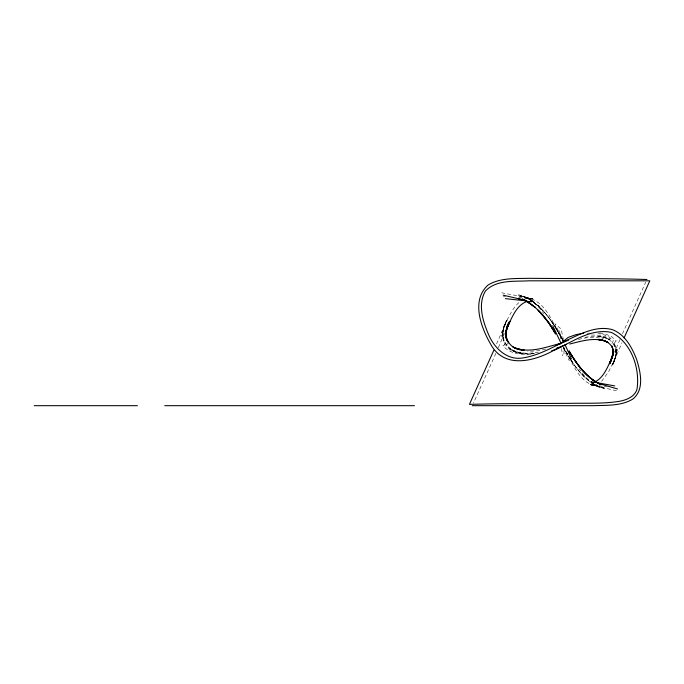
<?xml version="1.0" encoding="UTF-8"?>
<svg xmlns="http://www.w3.org/2000/svg" width="684" height="684" viewBox="0 0 684 684"><rect width="100%" height="100%" fill="white"/><g stroke="black" fill="none" stroke-linecap="round" stroke-linejoin="round"><path stroke-width="0.51" stroke-dasharray="3.42 2.56" d="M563.967 354.192L564.035 346.797M530.545 354.474C520.772 354.748 509.597 353.808 502.945 345.694L504.98 344.668L503.108 338.597L502.851 330.543L502.526 337.238L503.68 328.585L506.006 321.266L503.749 327.816L506.998 320.138L496.345 344.462M502.851 330.543C500.551 343.026 511.658 353.115 523.602 353.218C506.1 353.337 497.259 334.921 506.647 320.574L503.749 327.354C507.956 318.282 512.025 308.458 519.755 301.798M599.654 332.963L605.426 334.031L611.342 336.434L616.233 340.812L614.266 343.035L615.959 348.789L616.096 355.834L616.429 349.02L615.369 357.074L613.103 364.204L615.369 357.595L612.231 365.017L622.004 342.752M601.604 381.321L608.76 371.54L615.429 357.92L612.531 364.7C620.995 352.115 613.659 336.195 598.098 336.34L604.297 337.469L609.359 339.512C601.552 335.468 592.438 336.075 584.025 337.434M613.103 364.204L615.557 356.45L616.429 349.02M615.557 356.45L617.25 349.49L615.369 357.074M503.68 328.585L501.791 336.28L506.006 321.266M503.749 327.816L506.647 320.574M612.531 364.7L615.369 357.595M498.388 347.6L504.544 333.168M619.961 339.606L614.642 352.089M495.891 353.38L473.448 403.081M622.449 333.809L645.764 282.107M503.749 327.354L506.998 320.138M612.231 365.017L615.429 357.92M611.941 343.394L613.36 340.812L609.162 337.058L603.981 334.792L597.953 333.467M507.784 343.453L505.818 345.685C512.838 353.808 524.534 354.44 534.512 353.679M596.927 384.502L594.08 385.4L590.608 384.75L595.55 385.554L591.737 385.007L594.447 385.434C577.655 381.544 572.132 360.553 563.445 347.754L569.208 357.612M525.748 298.6L527.774 297.985C547.636 301.695 553.672 327.2 563.77 341.761L559.307 333.561M578.39 339.478C586.513 337.178 595.251 336.631 603.45 338.828M545.738 349.088L538.137 350.755L527.723 351.396M538.564 352.14C529.313 353.602 518.994 354.286 510.691 349.25L517.164 352.115M534.743 353.466C526.244 354.517 517.224 353.902 509.674 349.533M587.154 333.27L590.215 333.091M591.318 335.015L598.346 335.203L604.759 336.46L610.299 338.973M503.39 296.694L505.467 296.762M518.583 297.309L532.545 298.831L524.132 297.677L531.323 298.532M524.132 297.677L529.271 298.044L501.731 292.795M532.956 298.925L527.774 297.985M602.45 386.306L590.224 384.656L618.9 391.316M604.263 386.503L607.23 386.828M593.883 382.279L591.352 381.749C598.132 381.544 592.028 388.119 579.203 368.719M591.737 385.007L597.389 385.759M597.961 336.434L604.297 337.469M593.567 382.185L595.208 382.459L591.703 381.826M527.364 297.95L532.545 298.831M516.762 351.961L523.884 353.175M528.561 301.234L531.451 301.747L529.707 301.422M590.608 384.75L594.447 385.434M528.45 301.216C535.538 301.815 539.83 308.51 543.848 313.605M529.895 301.464L531.827 301.841L530.314 301.49M518.164 295.625L531.297 299.412L518.139 294.556L528.313 298.634L532.554 301.02L523.217 296.352L528.313 298.634L539.308 306.466L529.014 298.532C544.045 308.681 554.408 324.088 562.735 339.888M603.716 387.794L592.293 384.374L604.323 388.88L591.301 382.937L599.714 387.153C586.453 381.843 577.424 370.044 569.798 358.476M604.083 337.383L609.581 339.794M555.682 328.115L563.556 341.641C554.279 323.515 542.241 305.226 523.422 295.992C542.617 305.021 553.852 323.865 563.744 341.718L558.973 333.211M570.909 360.1C578.279 371.292 587.513 381.578 599.688 387.589C587.915 381.732 578.673 371.993 571.559 361.075M570.328 359.245L563.496 347.771L565.386 351.354M551.364 321.172L553.518 324.643M570.576 359.245L563.693 347.848L570.516 359.348M571.106 360.092L573.209 363.495M563.411 347.489L565.788 351.738M563.616 341.624L554.886 323.771L561.128 328.953L563.436 339.649M563.206 347.874L569.319 360.836M613.591 343.505L615.968 348.968L616.096 355.834M502.988 337.887L504.98 344.668M614.266 343.035L615.968 348.968M501.988 331.731L503.108 338.597M561.615 348.507L562.445 355.868M559.606 330.628L560.555 339.042"/><path stroke-width="1.03" d="M505.809 333.578L505.963 330.663L506.092 337.708L506.938 340.581M613.189 351.756L612.984 355.723L612.873 349.327L612.026 346.284M552.732 325.661L561.025 343.248C545.815 347.113 528.946 353.944 513.573 347.335L517.754 349.028L523.953 350.157C508.622 350.259 501.432 335.04 508.947 322.292L506.682 328.901L509.819 321.471L506.587 328.457M569.686 344.026C581.93 341.017 595.653 336.562 607.802 342.205L603.305 340.401L598.671 339.563C604.81 340.059 611.479 343.154 612.967 349.678L612.479 355.945L613.215 349.806M613.215 349.712L612.36 356.227L610.162 363.17L612.445 356.509L609.41 363.683L612.607 356.774M505.75 336.468L506.682 329.423L509.52 321.788L506.622 328.577C511.658 318.77 515.71 305.457 527.022 301.396M505.767 333.031L508.947 322.292M612.727 354.919L613.232 352.867M505.741 333.219L506.682 329.423M613.3 352.499L609.658 363.486L612.445 356.509M506.682 328.901L509.52 321.788M610.068 362.511L612.556 356.697C607.948 365.641 604.425 377.414 594.729 381.997M624.082 337.93L649.8 280.816L528.835 280.816C514.274 281.68 496.439 279.44 485.418 291.059C477.364 304.731 483.058 321.728 488.838 335.203C494.712 348.541 507.571 360.827 523.226 357.877C539.633 355.261 554.074 346.403 568.832 339.341C582.212 333.091 597.115 325.524 612.24 329.594C625.048 334.356 631.99 347.412 636.633 359.468C640.549 372.079 644.755 389.854 632.546 399.276C620.713 406.151 606.409 405.184 593.216 405.68L472.251 405.68M493.865 350.225L469.421 404.372C502.877 403.38 536.35 403.586 569.815 403.346C586.539 402.987 603.425 403.962 620.003 401.2C626.937 399.841 634.572 396.677 636.966 389.401C640.292 368.325 631.238 342.137 611.274 332.381C590.728 328.132 572.397 342.12 554.51 349.986C534.529 361.255 504.236 369.343 490.684 344.232C480.92 327.354 470.857 300.285 488.128 284.989C500.329 277.653 515.189 278.67 528.886 278.32C549.432 278.482 569.977 278.559 590.531 278.653C609.341 278.704 628.16 278.91 646.97 279.499M506.622 328.577L509.819 321.471M609.41 363.683L612.556 356.697M559.426 344.556L568.224 337.374L575.919 334.673L583.709 333.108M551.663 350.721L555.374 349.627L557.742 347.703M555.374 349.627L566.309 344.317M556.246 345.232L568.678 340.076M556.725 348.242L562.539 345.984M34.2 405.68L137.433 405.68M164.733 405.68L414.47 405.68M505.356 298.634L522.089 300.456M526.5 300.943L524.662 300.738L526.543 300.986M597.748 339.546L603.305 340.401L607.811 342.351M597.628 382.809L614.736 385.904M517.754 349.028L524.089 350.063M503.15 295.172L524.936 300.233M597.876 383.245L617.472 388.939M518.335 298.703L526.372 300.857L522.337 299.336L529.818 303.089M526.372 300.857L522.396 299.643L527.92 301.499M512.47 346.702L517.968 349.114M600.603 384.169L593.105 380.398L596.704 382.373C585.034 375.61 577.305 364.358 570.046 353.354M526.834 301.379L535.538 307.578L526.834 301.379L529.963 303.123M522.362 298.908C535.521 305.346 545.157 316.709 552.843 328.884M600.749 384.673C586.436 377.662 576.723 364.392 569.054 350.866C576.116 362.965 584.469 375.029 596.704 382.373M538.522 310.536L548.842 323.002L554.604 331.483M537.718 309.835L543.524 315.854L550.492 325.422L555.69 334.04L548.842 323.002M574.184 359.391L575.731 361.656M565.377 345.454L571.473 358.955M505.963 330.663L506.083 337.528L508.46 342.992M612.873 349.327L611.966 346.061M506.083 337.528L506.929 340.487"/></g></svg>
